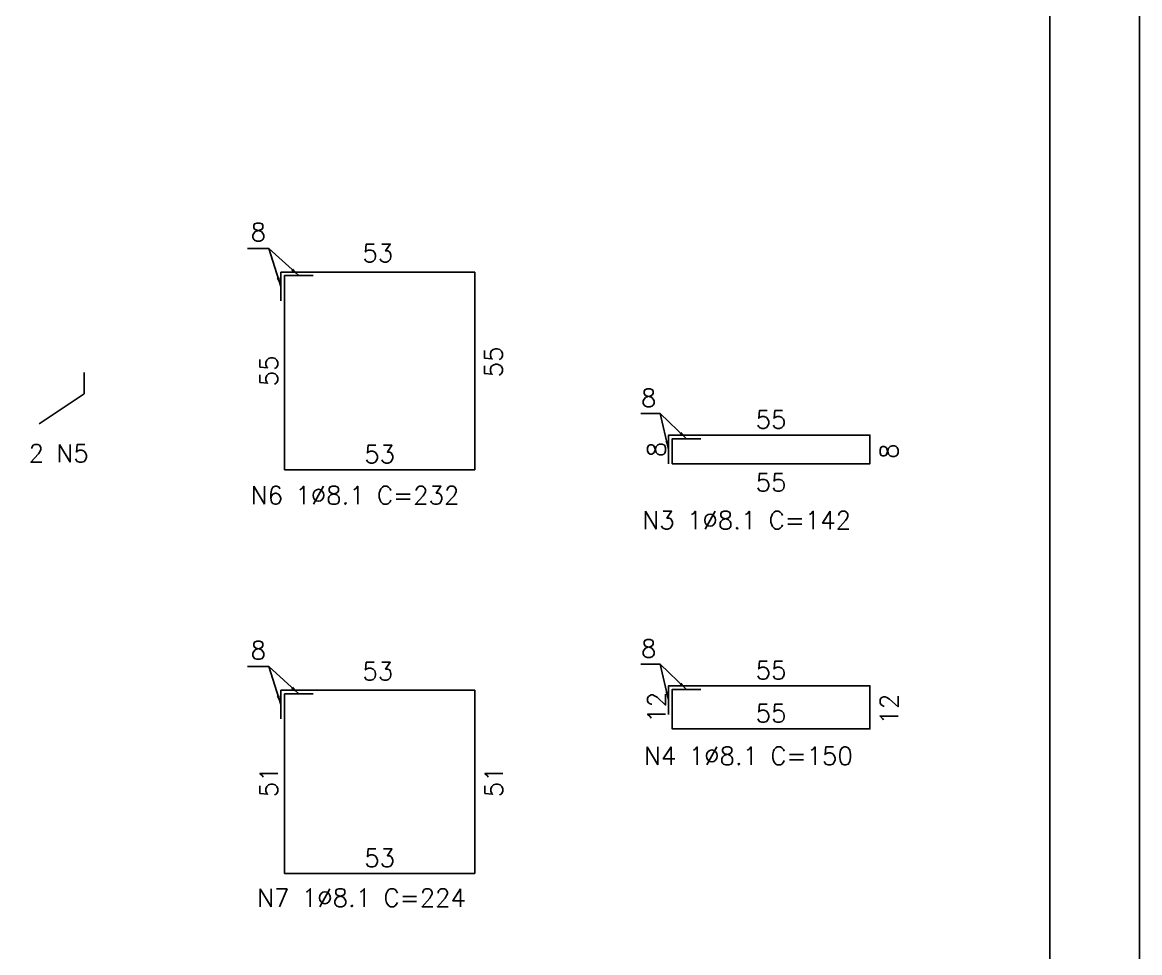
# Model space of a CAD drawing. Header units: centimetres. Extents: x 1658 to 19651, y 8294 to 11444.
# Drawn here: x 10836 to 11768, y 9070 to 9847 of the extents above; entities that cross this region are included whole.
import ezdxf

# ---------------------------------------------------------------- set-up
doc = ezdxf.new("R2010")
doc.units = ezdxf.units.CM
doc.header["$LTSCALE"] = 50
doc.header["$MEASUREMENT"] = 0
doc.header["$PDMODE"] = 67
for name, color, linetype in [('FORMATO-PRECON', 2, 'Continuous'), ('HACHURAS-PRECON', 1, 'Continuous'), ('LINHA-01-PRECON', 1, 'Continuous'), ('LINHA-04-PRECON', 4, 'Continuous'), ('X1', 2, 'Continuous')]:
    doc.layers.add(name, color=color, linetype=linetype)
doc.styles.add('PRECON-ROMANS', font='romans.shx')
doc.styles.get("Standard").update_dxf_attribs({"font": 'romans.shx'})
doc.dimstyles.new('ESC50-50', dxfattribs={"dimscale": 50, "dimtxt": 0.2, "dimasz": 0.15, "dimexe": 0.15, "dimexo": 0.15, "dimgap": 0.08, "dimtad": 1, "dimdec": 1, "dimzin": 12, "dimdsep": 46, "dimtxsty": 'Standard', "dimblk": 'ARCHTICK', "dimcen": 0.09, "dimdle": 0.15, "dimclrd": 256, "dimclre": 256, "dimclrt": 2, "dimazin": 3, "dimtfac": 1, "dimtdec": 1, "dimtmove": 1, "dimatfit": 2, "dimfxl": 0.15, "dimtolj": 1, "dimtzin": 0, "dimarcsym": 0})
doc.dimstyles.new('ESC75-25', dxfattribs={"dimscale": 0, "dimtxt": 15, "dimasz": 7, "dimexe": 7, "dimexo": 7, "dimgap": 5.5, "dimtad": 1, "dimdec": 1, "dimlfac": 0.333333, "dimdsep": 46, "dimtxsty": 'Standard', "dimblk": 'ARCHTICK', "dimcen": 0.1, "dimdle": 7, "dimclrd": 256, "dimclre": 256, "dimclrt": 2, "dimadec": 0, "dimazin": 0, "dimtfac": 1, "dimtdec": 1, "dimtix": 1, "dimtmove": 2, "dimatfit": 3, "dimfxl": 1, "dimarcsym": 0})
doc.dimstyles.new('ESC75-75', dxfattribs={"dimscale": 0, "dimtxt": 15, "dimasz": 7, "dimexe": 7, "dimexo": 7, "dimgap": 5.5, "dimtad": 1, "dimdec": 1, "dimdsep": 46, "dimtxsty": 'Standard', "dimblk": 'ARCHTICK', "dimcen": 0.1, "dimdle": 7, "dimclrd": 256, "dimclre": 256, "dimclrt": 2, "dimadec": 0, "dimazin": 0, "dimtfac": 1, "dimtdec": 1, "dimtix": 1, "dimtmove": 2, "dimatfit": 3, "dimfxl": 1, "dimarcsym": 0})

# ---------------------------------------------------------------- blocks, each defined once
blk = doc.blocks.new('A$C2E607E54')
at = {"layer": 'FORMATO-PRECON'}
blk.add_lwpolyline([(0, 4200), (2970, 4200), (2970, 0), (0, 0)], close=True, dxfattribs=at)
at = {"layer": 'FORMATO-PRECON', "color": 6}
blk.add_lwpolyline([(100, 3950), (2870, 3950), (2870, 100), (100, 100)], close=True, dxfattribs=at)
blk = doc.blocks.new('*D306')
at = {"layer": 'Defpoints', "color": 0, "linetype": 'Continuous', "transparency": 16777216}
for p in [(11054.61, 9638.37), (11054.61, 9473.37), (11054.61, 9473.37)]:
    blk.add_point(p, dxfattribs=at)
at = {"layer": 'LINHA-01-PRECON', "color": 2, "linetype": 'Continuous', "transparency": 16777216, "insert": (11041.61, 9555.87), "char_height": 15, "attachment_point": 5, "rotation": 90}
blk.add_mtext('55', dxfattribs=at)
blk = doc.blocks.new('_ArchTick')
at = {"color": 0, "linetype": 'ByBlock', "const_width": 0.15}
blk.add_lwpolyline([(-0.5, -0.5), (0.5, 0.5)], dxfattribs=at)
blk = doc.blocks.new('*D307')
at = {"layer": 'Defpoints', "color": 0, "linetype": 'Continuous', "transparency": 16777216}
for p in [(11054.61, 9473.37), (11213.61, 9473.37), (11213.61, 9473.37)]:
    blk.add_point(p, dxfattribs=at)
at = {"layer": 'LINHA-01-PRECON', "color": 2, "linetype": 'Continuous', "transparency": 16777216, "insert": (11134.11, 9486.37), "char_height": 15, "attachment_point": 5}
blk.add_mtext('53', dxfattribs=at)
blk = doc.blocks.new('*D308')
at = {"layer": 'Defpoints', "color": 0, "linetype": 'Continuous', "transparency": 16777216}
for p in [(11213.61, 9638.37), (11213.61, 9638.37), (11213.61, 9473.37)]:
    blk.add_point(p, dxfattribs=at)
at = {"layer": 'LINHA-01-PRECON', "color": 2, "linetype": 'Continuous', "transparency": 16777216, "insert": (11229.07, 9563.37), "char_height": 15, "attachment_point": 5, "rotation": 90}
blk.add_mtext('55', dxfattribs=at)
blk = doc.blocks.new('*D309')
at = {"layer": 'Defpoints', "color": 0, "linetype": 'Continuous', "transparency": 16777216}
for p in [(11378.24, 9478.37), (11543.24, 9478.37), (11543.24, 9478.37)]:
    blk.add_point(p, dxfattribs=at)
at = {"layer": 'LINHA-01-PRECON', "color": 2, "linetype": 'Continuous', "transparency": 16777216, "insert": (11460.74, 9462.87), "char_height": 15, "attachment_point": 5}
blk.add_mtext('55', dxfattribs=at)
blk = doc.blocks.new('*D310')
at = {"layer": 'Defpoints', "color": 0, "linetype": 'Continuous', "transparency": 16777216}
for p in [(11543.24, 9502.31), (11543.24, 9502.31), (11543.24, 9478.37)]:
    blk.add_point(p, dxfattribs=at)
at = {"layer": 'LINHA-01-PRECON', "color": 2, "linetype": 'Continuous', "transparency": 16777216, "insert": (11559.2, 9488.84), "char_height": 15, "attachment_point": 5, "rotation": 90}
blk.add_mtext('8', dxfattribs=at)
blk = doc.blocks.new('*D311')
at = {"layer": 'Defpoints', "color": 0, "linetype": 'Continuous', "transparency": 16777216}
for p in [(11378.24, 9502.31), (11378.24, 9502.31), (11543.24, 9502.31)]:
    blk.add_point(p, dxfattribs=at)
at = {"layer": 'LINHA-01-PRECON', "color": 2, "linetype": 'Continuous', "transparency": 16777216, "insert": (11460.74, 9515.31), "char_height": 15, "attachment_point": 5}
blk.add_mtext('55', dxfattribs=at)
blk = doc.blocks.new('*D312')
at = {"layer": 'Defpoints', "color": 0, "linetype": 'Continuous', "transparency": 16777216}
for p in [(11378.24, 9502.31), (11378.24, 9502.31), (11378.24, 9478.37)]:
    blk.add_point(p, dxfattribs=at)
at = {"layer": 'LINHA-01-PRECON', "color": 2, "linetype": 'Continuous', "transparency": 16777216, "insert": (11365.24, 9490.34), "char_height": 15, "attachment_point": 5, "rotation": 90}
blk.add_mtext('8', dxfattribs=at)
blk = doc.blocks.new('*D313')
at = {"layer": 'Defpoints', "color": 0, "linetype": 'Continuous', "transparency": 16777216}
for p in [(11378.24, 9257.14), (11543.24, 9257.14), (11543.24, 9257.14)]:
    blk.add_point(p, dxfattribs=at)
at = {"layer": 'LINHA-01-PRECON', "color": 2, "linetype": 'Continuous', "transparency": 16777216, "insert": (11460.74, 9270.14), "char_height": 15, "attachment_point": 5}
blk.add_mtext('55', dxfattribs=at)
blk = doc.blocks.new('*D314')
at = {"layer": 'Defpoints', "color": 0, "linetype": 'Continuous', "transparency": 16777216}
for p in [(11543.24, 9293.08), (11543.24, 9293.08), (11543.24, 9257.14)]:
    blk.add_point(p, dxfattribs=at)
at = {"layer": 'LINHA-01-PRECON', "color": 2, "linetype": 'Continuous', "transparency": 16777216, "insert": (11559.2, 9273.61), "char_height": 15, "attachment_point": 5, "rotation": 90}
blk.add_mtext('12', dxfattribs=at)
blk = doc.blocks.new('*D315')
at = {"layer": 'Defpoints', "color": 0, "linetype": 'Continuous', "transparency": 16777216}
for p in [(11378.24, 9293.08), (11378.24, 9293.08), (11543.24, 9293.08)]:
    blk.add_point(p, dxfattribs=at)
at = {"layer": 'LINHA-01-PRECON', "color": 2, "linetype": 'Continuous', "transparency": 16777216, "insert": (11460.74, 9306.08), "char_height": 15, "attachment_point": 5}
blk.add_mtext('55', dxfattribs=at)
blk = doc.blocks.new('*D316')
at = {"layer": 'Defpoints', "color": 0, "linetype": 'Continuous', "transparency": 16777216}
for p in [(11378.24, 9293.08), (11378.24, 9293.08), (11378.24, 9257.14)]:
    blk.add_point(p, dxfattribs=at)
at = {"layer": 'LINHA-01-PRECON', "color": 2, "linetype": 'Continuous', "transparency": 16777216, "insert": (11365.24, 9275.11), "char_height": 15, "attachment_point": 5, "rotation": 90}
blk.add_mtext('12', dxfattribs=at)
blk = doc.blocks.new('*D247')
at = {"layer": 'Defpoints', "color": 0, "linetype": 'Continuous', "transparency": 16777216}
for p in [(11054.61, 9638.37), (11213.61, 9638.37), (11213.61, 9638.37)]:
    blk.add_point(p, dxfattribs=at)
at = {"layer": 'LINHA-01-PRECON', "color": 2, "linetype": 'Continuous', "transparency": 16777216, "insert": (11132.61, 9654.17), "char_height": 15, "attachment_point": 5}
blk.add_mtext('53', dxfattribs=at)
blk = doc.blocks.new('*D248')
at = {"layer": 'Defpoints', "color": 0, "linetype": 'Continuous', "transparency": 16777216}
for p in [(11054.61, 9289.38), (11054.61, 9136.38), (11054.61, 9136.38)]:
    blk.add_point(p, dxfattribs=at)
at = {"layer": 'LINHA-01-PRECON', "color": 2, "linetype": 'Continuous', "transparency": 16777216, "insert": (11041.61, 9212.88), "char_height": 15, "attachment_point": 5, "rotation": 90}
blk.add_mtext('51', dxfattribs=at)
blk = doc.blocks.new('*D249')
at = {"layer": 'Defpoints', "color": 0, "linetype": 'Continuous', "transparency": 16777216}
for p in [(11054.61, 9136.38), (11213.61, 9136.38), (11213.61, 9136.38)]:
    blk.add_point(p, dxfattribs=at)
at = {"layer": 'LINHA-01-PRECON', "color": 2, "linetype": 'Continuous', "transparency": 16777216, "insert": (11134.11, 9149.38), "char_height": 15, "attachment_point": 5}
blk.add_mtext('53', dxfattribs=at)
blk = doc.blocks.new('*D250')
at = {"layer": 'Defpoints', "color": 0, "linetype": 'Continuous', "transparency": 16777216}
for p in [(11213.61, 9289.38), (11213.61, 9289.38), (11213.61, 9136.38)]:
    blk.add_point(p, dxfattribs=at)
at = {"layer": 'LINHA-01-PRECON', "color": 2, "linetype": 'Continuous', "transparency": 16777216, "insert": (11229.38, 9212.88), "char_height": 15, "attachment_point": 5, "rotation": 90}
blk.add_mtext('51', dxfattribs=at)
blk = doc.blocks.new('*D251')
at = {"layer": 'Defpoints', "color": 0, "linetype": 'Continuous', "transparency": 16777216}
for p in [(11054.61, 9289.38), (11213.61, 9289.38), (11213.61, 9289.38)]:
    blk.add_point(p, dxfattribs=at)
at = {"layer": 'LINHA-01-PRECON', "color": 2, "linetype": 'Continuous', "transparency": 16777216, "insert": (11132.61, 9305.19), "char_height": 15, "attachment_point": 5}
blk.add_mtext('53', dxfattribs=at)

msp = doc.modelspace()

# ---------------------------------------------------------------- linework, layer by layer
at = {"layer": 'LINHA-04-PRECON'}
for p, q in [((11213.61, 9638.37), (11051.61, 9638.37)), ((11051.61, 9638.37), (11051.61, 9614.37)), ((11054.61, 9473.37), (11054.61, 9635.37)), ((11054.61, 9635.37), (11078.61, 9635.37)), ((11213.61, 9638.37), (11213.61, 9473.37)), ((11213.61, 9473.37), (11054.61, 9473.37)), ((11213.61, 9289.38), (11051.61, 9289.38)), ((11051.61, 9289.38), (11051.61, 9265.38)), ((11213.61, 9289.38), (11213.61, 9136.38)), ((11054.61, 9136.38), (11054.61, 9286.38)), ((11054.61, 9286.38), (11078.61, 9286.38)), ((11213.61, 9136.38), (11054.61, 9136.38))]:
    msp.add_line(p, q, dxfattribs=at)
at = {"layer": 'LINHA-04-PRECON', "extrusion": (0, 1, 0)}
for p, q in [((10887.52, 9554.58, -0.05), (10887.52, 9536.69, -0.05)), ((10887.52, 9536.69, -0.05), (10850.02, 9511.69, -0.05))]:
    msp.add_line(p, q, dxfattribs=at)
at = {"layer": 'LINHA-04-PRECON'}
for points in [[(11375.24, 9478.31), (11375.24, 9502.31), (11543.24, 9502.31), (11543.24, 9478.37), (11378.24, 9478.37), (11378.24, 9499.31), (11402.24, 9499.31)], [(11375.24, 9269.08), (11375.24, 9293.08), (11543.24, 9293.08), (11543.24, 9257.14), (11378.24, 9257.14), (11378.24, 9290.08), (11402.24, 9290.08)]]:
    msp.add_lwpolyline(points, dxfattribs=at)

# ---------------------------------------------------------------- block references
at = {"layer": 'HACHURAS-PRECON', "xscale": 0.7499999999999996, "yscale": 0.7499999999999996, "zscale": 0.7499999999999996}
msp.add_blockref('A$C2E607E54', (9540.86, 8293.94), dxfattribs=at)

# ---------------------------------------------------------------- texts
at = {"layer": 'LINHA-01-PRECON', "color": 2, "linetype": 'Continuous', "char_height": 15, "attachment_point": 5}
for insert in [(11032.84, 9671.75), (11358.58, 9533.39), (11032.84, 9322.77), (11358.58, 9324.17)]:
    msp.add_mtext('8', dxfattribs=dict(at, insert=insert))
at = {"layer": 'X1', "style": 'PRECON-ROMANS'}
for s, p in [('2 N5', (10841.16, 9479.59)), ('N6 1%%C8.1 C=232', (11026.43, 9444.56)), ('N3 1%%C8.1 C=142', (11353.29, 9423.8)), ('N4 1%%C8.1 C=150', (11354.75, 9227.07)), ('N7 1%%C8.1 C=224', (11031.87, 9108.69))]:
    msp.add_text(s, height=15, dxfattribs=at).set_placement(p)

# ---------------------------------------------------------------- dimensions: what is measured, and where the dimension line sits
at = {"layer": 'LINHA-01-PRECON', "linetype": 'Continuous'}
for base, p1, p2, angle, picture, middle in [((11213.61, 9638.37), (11054.61, 9638.37), (11213.61, 9638.37), 180, '*D247', (11132.61, 9654.17)), ((11213.61, 9638.37), (11213.61, 9473.37), (11213.61, 9638.37), 90, '*D308', (11229.07, 9563.37)), ((11543.24, 9502.31), (11543.24, 9478.37), (11543.24, 9502.31), 90, '*D310', (11559.2, 9488.84)), ((11213.61, 9289.38), (11054.61, 9289.38), (11213.61, 9289.38), 180, '*D251', (11132.61, 9305.19)), ((11213.61, 9289.38), (11213.61, 9136.38), (11213.61, 9289.38), 90, '*D250', (11229.38, 9212.88)), ((11543.24, 9293.08), (11543.24, 9257.14), (11543.24, 9293.08), 90, '*D314', (11559.2, 9273.61))]:
    dim = msp.add_linear_dim(base=base, p1=p1, p2=p2, angle=angle, dimstyle='ESC75-25', override={"dimscale": 1, "dimse1": 1, "dimse2": 1, "dimsd1": 1, "dimsd2": 1}, dxfattribs=at)
    dim.commit()
    dim.dimension.update_dxf_attribs({"geometry": picture, "text_midpoint": middle, "dimtype": 160})
for base, p1, p2, angle, picture, middle in [((11054.61, 9473.37), (11054.61, 9638.37), (11054.61, 9473.37), 90, '*D306', (11041.61, 9555.87)), ((11378.24, 9502.31), (11378.24, 9478.37), (11378.24, 9502.31), 90, '*D312', (11365.24, 9490.34)), ((11213.61, 9473.37), (11054.61, 9473.37), (11213.61, 9473.37), 180, '*D307', (11134.11, 9486.37)), ((11054.61, 9136.38), (11054.61, 9289.38), (11054.61, 9136.38), 90, '*D248', (11041.61, 9212.88)), ((11378.24, 9293.08), (11378.24, 9257.14), (11378.24, 9293.08), 90, '*D316', (11365.24, 9275.11)), ((11213.61, 9136.38), (11054.61, 9136.38), (11213.61, 9136.38), 180, '*D249', (11134.11, 9149.38))]:
    dim = msp.add_linear_dim(base=base, p1=p1, p2=p2, angle=angle, dimstyle='ESC75-25', override={"dimscale": 1, "dimse1": 1, "dimse2": 1, "dimsd1": 1, "dimsd2": 1}, dxfattribs=at)
    dim.commit()
    dim.dimension.update_dxf_attribs({"geometry": picture, "text_midpoint": middle})
for base, p1, p2, picture, middle in [((11378.24, 9502.31), (11543.24, 9502.31), (11378.24, 9502.31), '*D311', (11460.74, 9515.31)), ((11378.24, 9293.08), (11543.24, 9293.08), (11378.24, 9293.08), '*D315', (11460.74, 9306.08)), ((11543.24, 9257.14), (11378.24, 9257.14), (11543.24, 9257.14), '*D313', (11460.74, 9270.14))]:
    dim = msp.add_linear_dim(base=base, p1=p1, p2=p2, dimstyle='ESC75-25', override={"dimscale": 1, "dimse1": 1, "dimse2": 1, "dimsd1": 1, "dimsd2": 1}, dxfattribs=at)
    dim.commit()
    dim.dimension.update_dxf_attribs({"geometry": picture, "text_midpoint": middle})
dim = msp.add_linear_dim(base=(11543.24, 9478.37), p1=(11378.24, 9478.37), p2=(11543.24, 9478.37), dimstyle='ESC75-25', override={"dimscale": 1, "dimse1": 1, "dimse2": 1, "dimsd1": 1, "dimsd2": 1}, dxfattribs=at)
dim.commit()
dim.dimension.update_dxf_attribs({"geometry": '*D309', "text_midpoint": (11460.74, 9462.87), "dimtype": 160})

# ---------------------------------------------------------------- leaders
at = {"layer": 'LINHA-01-PRECON'}
for points in [[(11051.61, 9626.37), (11041.5, 9658.16), (11023.82, 9658.16)], [(11066.61, 9635.37), (11041.5, 9658.16)], [(11051.61, 9277.38), (11041.5, 9309.18), (11023.82, 9309.18)], [(11066.61, 9286.38), (11041.5, 9309.18)]]:
    msp.add_leader(points, dimstyle='ESC50-50', override={"dimgap": 0.08, "dimtad": 1}, dxfattribs=at)
at = {"layer": 'LINHA-01-PRECON', "linetype": 'Continuous'}
for points in [[(11375.24, 9490.31), (11368.2, 9520.31), (11352.1, 9520.31)], [(11390.24, 9499.31), (11368.2, 9520.31)], [(11375.24, 9281.08), (11368.2, 9311.09), (11352.1, 9311.09)], [(11390.24, 9290.08), (11368.2, 9311.09)]]:
    msp.add_leader(points, dimstyle='ESC75-75', override={"dimscale": 1, "dimtad": 0}, dxfattribs=at)

doc.saveas('drawing.dxf')
